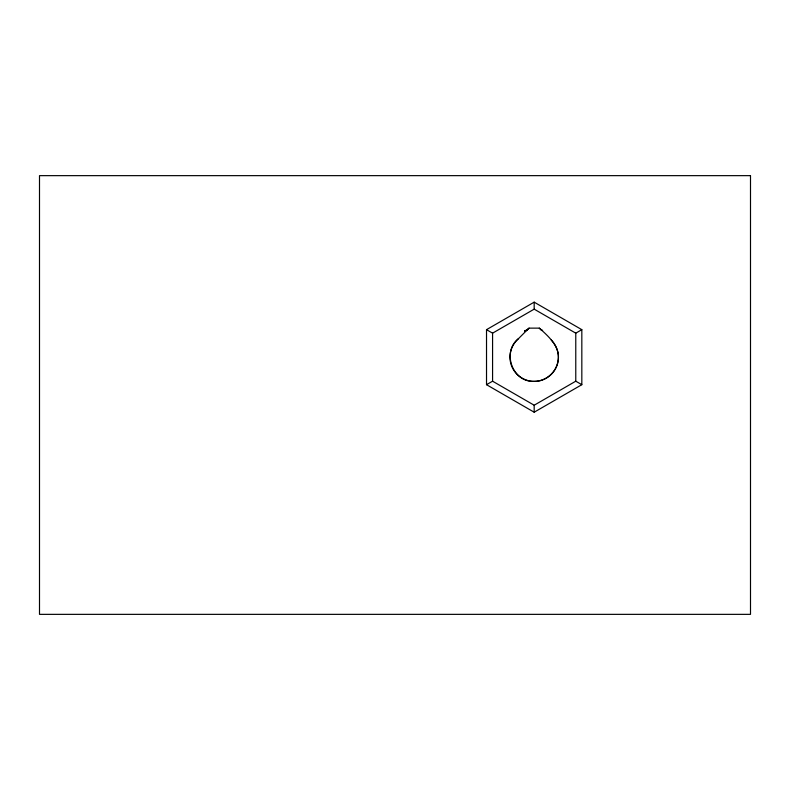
<?xml version="1.0" encoding="UTF-8"?>
<svg xmlns="http://www.w3.org/2000/svg" width="790" height="790" viewBox="0 0 790 790"><rect width="100%" height="100%" fill="white"/><g stroke="black" fill="none" stroke-linecap="round" stroke-linejoin="round"><path stroke-width="1.19" d="M486.522 329.667L492.575 333.163L534.178 309.147L534.178 302.155L486.522 329.667L486.522 384.691L534.178 412.202L581.825 384.691L581.825 329.667L534.178 302.155M518.556 338.564C501.551 351.836 512.315 382.409 534.178 381.382C545.623 381.521 556.111 372.623 558.007 361.385C560.949 347.205 548.695 336.53 539.363 328.136L528.994 328.136L517.055 340.065A24.204 24.204 0 0 0 517.055 374.292A24.204 24.204 0 0 0 551.292 374.292A24.204 24.204 0 0 0 551.292 340.065M529.053 328.136L526.812 330.319L524.649 331.01L527.888 329.233L526.812 330.319A27.857 27.857 0 0 0 524.649 331.01M486.522 384.691L492.575 381.195L534.178 405.221L575.772 381.195L575.772 333.163L534.178 309.147M575.772 333.163L581.825 329.667M540.459 329.233L542.621 330.418M575.772 381.195L581.825 384.691M539.293 328.136L541.545 330.319M534.178 405.221L534.178 412.202M492.575 333.163L492.575 381.195M750.5 175.647L39.5 175.647L39.5 614.353L750.5 614.353L750.5 175.647"/></g></svg>
